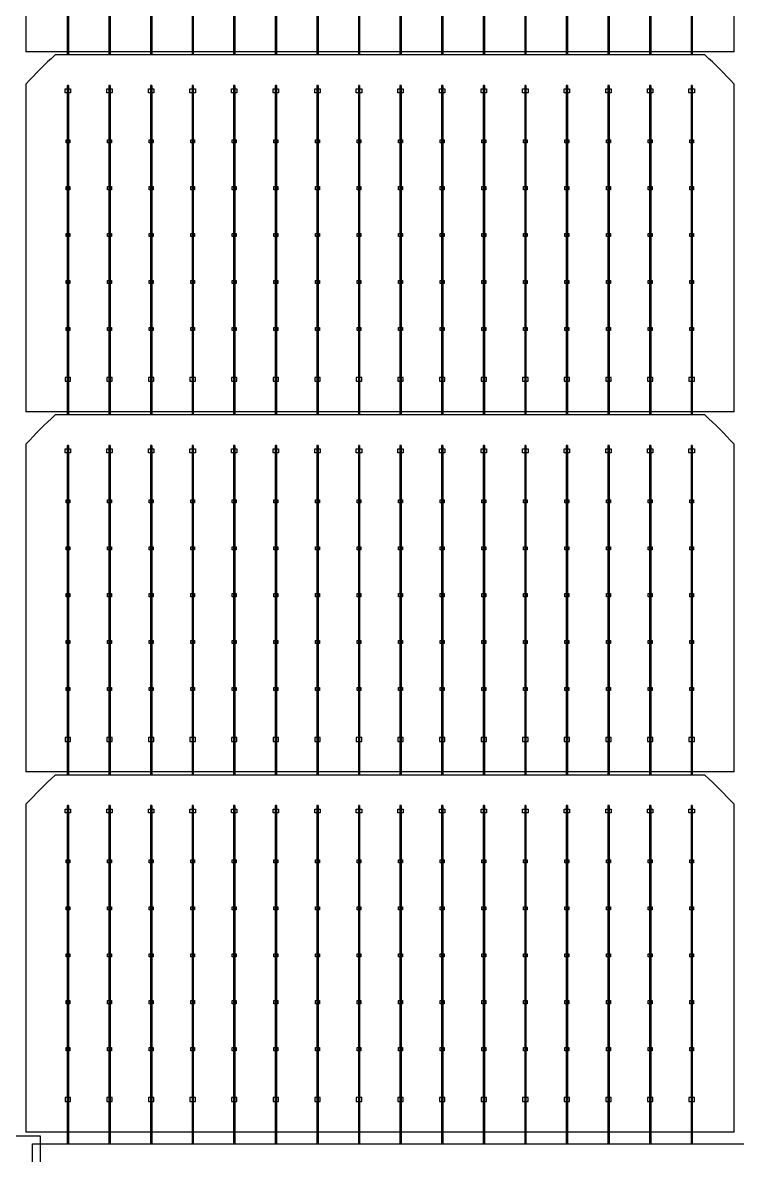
# Model space of a CAD drawing. Header units: millimetres. Extents: x 10297564 to 11610295, y -9287743 to -8409454.
# Drawn here: x 10398164 to 10400729, y -9090420 to -9086354 of the extents above; entities that cross this region are included whole.
import ezdxf

# ---------------------------------------------------------------- set-up
doc = ezdxf.new("R2010")
doc.units = ezdxf.units.MM
doc.header["$LTSCALE"] = 100

msp = doc.modelspace()

# ---------------------------------------------------------------- linework, layer by layer
for p, q in [((10398324.3, -9085286.9), (10398324.3, -9086469.8)), ((10398328.8, -9085286.9), (10398328.8, -9086469.8)), ((10398473.5, -9085286.9), (10398473.5, -9086469.8)), ((10398478, -9085286.9), (10398478, -9086469.8)), ((10398622.8, -9085286.9), (10398622.8, -9086469.8)), ((10398627.3, -9085286.9), (10398627.3, -9086469.8)), ((10398772, -9085286.9), (10398772, -9086469.8)), ((10398776.5, -9085286.9), (10398776.5, -9086469.8)), ((10398921.3, -9085286.9), (10398921.3, -9086469.8)), ((10398925.8, -9085286.9), (10398925.8, -9086469.8)), ((10399070.5, -9085286.9), (10399070.5, -9086469.8)), ((10399075, -9085286.9), (10399075, -9086469.8)), ((10399219.8, -9085286.9), (10399219.8, -9086469.8)), ((10399224.2, -9085286.9), (10399224.2, -9086469.8)), ((10399369, -9085286.9), (10399369, -9086469.8)), ((10399373.5, -9085286.9), (10399373.5, -9086469.8)), ((10399518.3, -9085286.9), (10399518.3, -9086469.8)), ((10399522.7, -9085286.9), (10399522.7, -9086469.8)), ((10399667.5, -9085286.9), (10399667.5, -9086469.8)), ((10399672, -9085286.9), (10399672, -9086469.8)), ((10399816.8, -9085286.9), (10399816.8, -9086469.8)), ((10399821.2, -9085286.9), (10399821.2, -9086469.8)), ((10399966, -9085286.9), (10399966, -9086469.8)), ((10399970.5, -9085286.9), (10399970.5, -9086469.8)), ((10400115.3, -9085286.9), (10400115.3, -9086469.8)), ((10400119.7, -9085286.9), (10400119.7, -9086469.8)), ((10400264.5, -9085286.9), (10400264.5, -9086469.8)), ((10400269, -9085286.9), (10400269, -9086469.8)), ((10400413.8, -9085286.9), (10400413.8, -9086469.8)), ((10400418.2, -9085286.9), (10400418.2, -9086469.8)), ((10400563, -9085286.9), (10400563, -9086469.8)), ((10400567.5, -9085286.9), (10400567.5, -9086469.8)), ((10400717.3, -9086458.6), (10398175.9, -9086458.6)), ((10398324.3, -9086579.6), (10398324.3, -9087762.5)), ((10398328.8, -9086579.6), (10398328.8, -9087762.5)), ((10398473.5, -9086579.6), (10398473.5, -9087762.5)), ((10398478, -9086579.6), (10398478, -9087762.5)), ((10398622.8, -9086579.6), (10398622.8, -9087762.5)), ((10398627.3, -9086579.6), (10398627.3, -9087762.5)), ((10398772, -9086579.6), (10398772, -9087762.5)), ((10398776.5, -9086579.6), (10398776.5, -9087762.5)), ((10398921.3, -9086579.6), (10398921.3, -9087762.5)), ((10398925.8, -9086579.6), (10398925.8, -9087762.5)), ((10399070.5, -9086579.6), (10399070.5, -9087762.5)), ((10399075, -9086579.6), (10399075, -9087762.5)), ((10399219.8, -9086579.6), (10399219.8, -9087762.5)), ((10399224.2, -9086579.6), (10399224.2, -9087762.5)), ((10399369, -9086579.6), (10399369, -9087762.5)), ((10399373.5, -9086579.6), (10399373.5, -9087762.5)), ((10399518.3, -9086579.6), (10399518.3, -9087762.5)), ((10399522.7, -9086579.6), (10399522.7, -9087762.5)), ((10399667.5, -9086579.6), (10399667.5, -9087762.5)), ((10399672, -9086579.6), (10399672, -9087762.5)), ((10399816.8, -9086579.6), (10399816.8, -9087762.5)), ((10399821.2, -9086579.6), (10399821.2, -9087762.5)), ((10399966, -9086579.6), (10399966, -9087762.5)), ((10399970.5, -9086579.6), (10399970.5, -9087762.5)), ((10400115.3, -9086579.6), (10400115.3, -9087762.5)), ((10400119.7, -9086579.6), (10400119.7, -9087762.5)), ((10400264.5, -9086579.6), (10400264.5, -9087762.5)), ((10400269, -9086579.6), (10400269, -9087762.5)), ((10400413.8, -9086579.6), (10400413.8, -9087762.5)), ((10400418.2, -9086579.6), (10400418.2, -9087762.5)), ((10400563, -9086579.6), (10400563, -9087762.5)), ((10400567.5, -9086579.6), (10400567.5, -9087762.5)), ((10400717.3, -9087751.3), (10398175.9, -9087751.3)), ((10398324.3, -9087872.3), (10398324.3, -9089055.1)), ((10398328.8, -9087872.3), (10398328.8, -9089055.1)), ((10398473.5, -9087872.3), (10398473.5, -9089055.1)), ((10398478, -9087872.3), (10398478, -9089055.1)), ((10398622.8, -9087872.3), (10398622.8, -9089055.1)), ((10398627.3, -9087872.3), (10398627.3, -9089055.1)), ((10398772, -9087872.3), (10398772, -9089055.1)), ((10398776.5, -9087872.3), (10398776.5, -9089055.1)), ((10398921.3, -9087872.3), (10398921.3, -9089055.1)), ((10398925.8, -9087872.3), (10398925.8, -9089055.1)), ((10399070.5, -9087872.3), (10399070.5, -9089055.1)), ((10399075, -9087872.3), (10399075, -9089055.1)), ((10399219.8, -9087872.3), (10399219.8, -9089055.1)), ((10399224.2, -9087872.3), (10399224.2, -9089055.1)), ((10399369, -9087872.3), (10399369, -9089055.1)), ((10399373.5, -9087872.3), (10399373.5, -9089055.1)), ((10399518.3, -9087872.3), (10399518.3, -9089055.1)), ((10399522.7, -9087872.3), (10399522.7, -9089055.1)), ((10399667.5, -9087872.3), (10399667.5, -9089055.1)), ((10399672, -9087872.3), (10399672, -9089055.1)), ((10399816.8, -9087872.3), (10399816.8, -9089055.1)), ((10399821.2, -9087872.3), (10399821.2, -9089055.1)), ((10399966, -9087872.3), (10399966, -9089055.1)), ((10399970.5, -9087872.3), (10399970.5, -9089055.1)), ((10400115.3, -9087872.3), (10400115.3, -9089055.1)), ((10400119.7, -9087872.3), (10400119.7, -9089055.1)), ((10400264.5, -9087872.3), (10400264.5, -9089055.1)), ((10400269, -9087872.3), (10400269, -9089055.1)), ((10400413.8, -9087872.3), (10400413.8, -9089055.1)), ((10400418.2, -9087872.3), (10400418.2, -9089055.1)), ((10400563, -9087872.3), (10400563, -9089055.1)), ((10400567.5, -9087872.3), (10400567.5, -9089055.1)), ((10400717.3, -9089043.9), (10398175.9, -9089043.9)), ((10398324.3, -9089164.9), (10398324.3, -9090378.4)), ((10398328.8, -9089164.9), (10398328.8, -9090378.4)), ((10398473.5, -9089164.9), (10398473.5, -9090378.4)), ((10398478, -9089164.9), (10398478, -9090378.4)), ((10398622.8, -9089164.9), (10398622.8, -9090378.4)), ((10398627.3, -9089164.9), (10398627.3, -9090378.4)), ((10398772, -9089164.9), (10398772, -9090378.4)), ((10398776.5, -9089164.9), (10398776.5, -9090378.4)), ((10398921.3, -9089164.9), (10398921.3, -9090378.4)), ((10398925.8, -9089164.9), (10398925.8, -9090378.4)), ((10399070.5, -9089164.9), (10399070.5, -9090378.4)), ((10399075, -9089164.9), (10399075, -9090378.4)), ((10399219.8, -9089164.9), (10399219.8, -9090378.4)), ((10399224.2, -9089164.9), (10399224.2, -9090378.4)), ((10399369, -9089164.9), (10399369, -9090378.4)), ((10399373.5, -9089164.9), (10399373.5, -9090378.4)), ((10399518.3, -9089164.9), (10399518.3, -9090378.4)), ((10399522.7, -9089164.9), (10399522.7, -9090378.4)), ((10399667.5, -9089164.9), (10399667.5, -9090378.4)), ((10399672, -9089164.9), (10399672, -9090378.4)), ((10399816.8, -9089164.9), (10399816.8, -9090378.4)), ((10399821.2, -9089164.9), (10399821.2, -9090378.4)), ((10399966, -9089164.9), (10399966, -9090378.4)), ((10399970.5, -9089164.9), (10399970.5, -9090378.4)), ((10400115.3, -9089164.9), (10400115.3, -9090378.4)), ((10400119.7, -9089164.9), (10400119.7, -9090378.4)), ((10400264.5, -9089164.9), (10400264.5, -9090378.4)), ((10400269, -9089164.9), (10400269, -9090378.4)), ((10400413.8, -9089164.9), (10400413.8, -9090378.4)), ((10400418.2, -9089164.9), (10400418.2, -9090378.4)), ((10400563, -9089164.9), (10400563, -9090378.4)), ((10400567.5, -9089164.9), (10400567.5, -9090378.4)), ((10400717.3, -9090336.6), (10398175.9, -9090336.6)), ((10398328.8, -9090378.4), (10398324.3, -9090378.4)), ((10398478, -9090378.4), (10398473.5, -9090378.4)), ((10398627.3, -9090378.4), (10398622.8, -9090378.4)), ((10398776.5, -9090378.4), (10398772, -9090378.4)), ((10398925.8, -9090378.4), (10398921.3, -9090378.4)), ((10399075, -9090378.4), (10399070.5, -9090378.4)), ((10399224.2, -9090378.4), (10399219.8, -9090378.4)), ((10399373.5, -9090378.4), (10399369, -9090378.4)), ((10399522.7, -9090378.4), (10399518.3, -9090378.4)), ((10399672, -9090378.4), (10399667.5, -9090378.4)), ((10399821.2, -9090378.4), (10399816.8, -9090378.4)), ((10399970.5, -9090378.4), (10399966, -9090378.4)), ((10400119.7, -9090378.4), (10400115.3, -9090378.4)), ((10400269, -9090378.4), (10400264.5, -9090378.4)), ((10400418.2, -9090378.4), (10400413.8, -9090378.4)), ((10400567.5, -9090378.4), (10400563, -9090378.4))]:
    msp.add_line(p, q)
for points in [[(10398175.9, -9085281.8), (10398175.9, -9086458.6)], [(10400717.3, -9086458.6), (10400717.3, -9085281.8)], [(10400612.6, -9086469.8), (10398280.6, -9086469.8)], [(10398175.9, -9086574.4), (10398175.9, -9087751.3)], [(10398328.8, -9086579.6), (10398324.3, -9086579.6)], [(10398478, -9086579.6), (10398473.5, -9086579.6)], [(10398627.3, -9086579.6), (10398622.8, -9086579.6)], [(10398776.5, -9086579.6), (10398772, -9086579.6)], [(10398925.8, -9086579.6), (10398921.3, -9086579.6)], [(10399075, -9086579.6), (10399070.5, -9086579.6)], [(10399224.2, -9086579.6), (10399219.8, -9086579.6)], [(10399373.5, -9086579.6), (10399369, -9086579.6)], [(10399522.7, -9086579.6), (10399518.3, -9086579.6)], [(10399672, -9086579.6), (10399667.5, -9086579.6)], [(10399821.2, -9086579.6), (10399816.8, -9086579.6)], [(10399970.5, -9086579.6), (10399966, -9086579.6)], [(10400119.7, -9086579.6), (10400115.3, -9086579.6)], [(10400269, -9086579.6), (10400264.5, -9086579.6)], [(10400418.2, -9086579.6), (10400413.8, -9086579.6)], [(10400567.5, -9086579.6), (10400563, -9086579.6)], [(10400717.3, -9087751.3), (10400717.3, -9086574.4)], [(10400612.6, -9087762.4), (10398280.6, -9087762.4)], [(10398175.9, -9087867.1), (10398175.9, -9089043.9)], [(10400717.3, -9089043.9), (10400717.3, -9087867.1)], [(10398328.8, -9087872.3), (10398324.3, -9087872.3)], [(10398478, -9087872.3), (10398473.5, -9087872.3)], [(10398627.3, -9087872.3), (10398622.8, -9087872.3)], [(10398776.5, -9087872.3), (10398772, -9087872.3)], [(10398925.8, -9087872.3), (10398921.3, -9087872.3)], [(10399075, -9087872.3), (10399070.5, -9087872.3)], [(10399224.2, -9087872.3), (10399219.8, -9087872.3)], [(10399373.5, -9087872.3), (10399369, -9087872.3)], [(10399522.7, -9087872.3), (10399518.3, -9087872.3)], [(10399672, -9087872.3), (10399667.5, -9087872.3)], [(10399821.2, -9087872.3), (10399816.8, -9087872.3)], [(10399970.5, -9087872.3), (10399966, -9087872.3)], [(10400119.7, -9087872.3), (10400115.3, -9087872.3)], [(10400269, -9087872.3), (10400264.5, -9087872.3)], [(10400418.2, -9087872.3), (10400413.8, -9087872.3)], [(10400567.5, -9087872.3), (10400563, -9087872.3)], [(10400612.6, -9089055.1), (10398280.6, -9089055.1)], [(10398175.9, -9089159.8), (10398175.9, -9090336.6)], [(10398328.8, -9089164.9), (10398324.3, -9089164.9)], [(10398478, -9089164.9), (10398473.5, -9089164.9)], [(10398627.3, -9089164.9), (10398622.8, -9089164.9)], [(10398776.5, -9089164.9), (10398772, -9089164.9)], [(10398925.8, -9089164.9), (10398921.3, -9089164.9)], [(10399075, -9089164.9), (10399070.5, -9089164.9)], [(10399224.2, -9089164.9), (10399219.8, -9089164.9)], [(10399373.5, -9089164.9), (10399369, -9089164.9)], [(10399522.7, -9089164.9), (10399518.3, -9089164.9)], [(10399672, -9089164.9), (10399667.5, -9089164.9)], [(10399821.2, -9089164.9), (10399816.8, -9089164.9)], [(10399970.5, -9089164.9), (10399966, -9089164.9)], [(10400119.7, -9089164.9), (10400115.3, -9089164.9)], [(10400269, -9089164.9), (10400264.5, -9089164.9)], [(10400418.2, -9089164.9), (10400413.8, -9089164.9)], [(10400567.5, -9089164.9), (10400563, -9089164.9)], [(10400717.3, -9090336.6), (10400717.3, -9089159.8)]]:
    msp.add_lwpolyline(points)
for points in [[(10398316.8, -9086605.7), (10398316.8, -9086591.7), (10398336.3, -9086591.7), (10398336.3, -9086605.7)], [(10398466, -9086605.7), (10398466, -9086591.7), (10398485.5, -9086591.7), (10398485.5, -9086605.7)], [(10398615.3, -9086605.7), (10398615.3, -9086591.7), (10398634.8, -9086591.7), (10398634.8, -9086605.7)], [(10398764.5, -9086605.7), (10398764.5, -9086591.7), (10398784, -9086591.7), (10398784, -9086605.7)], [(10398913.8, -9086605.7), (10398913.8, -9086591.7), (10398933.3, -9086591.7), (10398933.3, -9086605.7)], [(10399063, -9086605.7), (10399063, -9086591.7), (10399082.5, -9086591.7), (10399082.5, -9086605.7)], [(10399212.3, -9086605.7), (10399212.3, -9086591.7), (10399231.8, -9086591.7), (10399231.8, -9086605.7)], [(10399361.5, -9086605.7), (10399361.5, -9086591.7), (10399381, -9086591.7), (10399381, -9086605.7)], [(10399510.7, -9086605.7), (10399510.7, -9086591.7), (10399530.3, -9086591.7), (10399530.3, -9086605.7)], [(10399660, -9086605.7), (10399660, -9086591.7), (10399679.5, -9086591.7), (10399679.5, -9086605.7)], [(10399809.2, -9086605.7), (10399809.2, -9086591.7), (10399828.8, -9086591.7), (10399828.8, -9086605.7)], [(10399958.5, -9086605.7), (10399958.5, -9086591.7), (10399978, -9086591.7), (10399978, -9086605.7)], [(10400107.7, -9086605.7), (10400107.7, -9086591.7), (10400127.3, -9086591.7), (10400127.3, -9086605.7)], [(10400257, -9086605.7), (10400257, -9086591.7), (10400276.5, -9086591.7), (10400276.5, -9086605.7)], [(10400406.2, -9086605.7), (10400406.2, -9086591.7), (10400425.8, -9086591.7), (10400425.8, -9086605.7)], [(10400555.5, -9086605.7), (10400555.5, -9086591.7), (10400575, -9086591.7), (10400575, -9086605.7)], [(10398333.5, -9086785.2), (10398319.6, -9086785.2), (10398319.6, -9086774), (10398333.5, -9086774)], [(10398482.8, -9086785.2), (10398468.8, -9086785.2), (10398468.8, -9086774), (10398482.8, -9086774)], [(10398632, -9086785.2), (10398618.1, -9086785.2), (10398618.1, -9086774), (10398632, -9086774)], [(10398781.2, -9086785.2), (10398767.3, -9086785.2), (10398767.3, -9086774), (10398781.2, -9086774)], [(10398930.5, -9086785.2), (10398916.5, -9086785.2), (10398916.5, -9086774), (10398930.5, -9086774)], [(10399079.7, -9086785.2), (10399065.8, -9086785.2), (10399065.8, -9086774), (10399079.7, -9086774)], [(10399229, -9086785.2), (10399215, -9086785.2), (10399215, -9086774), (10399229, -9086774)], [(10399378.2, -9086785.2), (10399364.3, -9086785.2), (10399364.3, -9086774), (10399378.2, -9086774)], [(10399527.5, -9086785.2), (10399513.5, -9086785.2), (10399513.5, -9086774), (10399527.5, -9086774)], [(10399676.7, -9086785.2), (10399662.8, -9086785.2), (10399662.8, -9086774), (10399676.7, -9086774)], [(10399826, -9086785.2), (10399812, -9086785.2), (10399812, -9086774), (10399826, -9086774)], [(10399975.2, -9086785.2), (10399961.3, -9086785.2), (10399961.3, -9086774), (10399975.2, -9086774)], [(10400124.5, -9086785.2), (10400110.5, -9086785.2), (10400110.5, -9086774), (10400124.5, -9086774)], [(10400273.7, -9086785.2), (10400259.8, -9086785.2), (10400259.8, -9086774), (10400273.7, -9086774)], [(10400423, -9086785.2), (10400409, -9086785.2), (10400409, -9086774), (10400423, -9086774)], [(10400572.2, -9086785.2), (10400558.3, -9086785.2), (10400558.3, -9086774), (10400572.2, -9086774)], [(10398333.5, -9086953.7), (10398319.6, -9086953.7), (10398319.6, -9086942.5), (10398333.5, -9086942.5)], [(10398482.8, -9086953.7), (10398468.8, -9086953.7), (10398468.8, -9086942.5), (10398482.8, -9086942.5)], [(10398632, -9086953.7), (10398618.1, -9086953.7), (10398618.1, -9086942.5), (10398632, -9086942.5)], [(10398781.2, -9086953.7), (10398767.3, -9086953.7), (10398767.3, -9086942.5), (10398781.2, -9086942.5)], [(10398930.5, -9086953.7), (10398916.5, -9086953.7), (10398916.5, -9086942.5), (10398930.5, -9086942.5)], [(10399079.7, -9086953.7), (10399065.8, -9086953.7), (10399065.8, -9086942.5), (10399079.7, -9086942.5)], [(10399229, -9086953.7), (10399215, -9086953.7), (10399215, -9086942.5), (10399229, -9086942.5)], [(10399378.2, -9086953.7), (10399364.3, -9086953.7), (10399364.3, -9086942.5), (10399378.2, -9086942.5)], [(10399527.5, -9086953.7), (10399513.5, -9086953.7), (10399513.5, -9086942.5), (10399527.5, -9086942.5)], [(10399676.7, -9086953.7), (10399662.8, -9086953.7), (10399662.8, -9086942.5), (10399676.7, -9086942.5)], [(10399826, -9086953.7), (10399812, -9086953.7), (10399812, -9086942.5), (10399826, -9086942.5)], [(10399975.2, -9086953.7), (10399961.3, -9086953.7), (10399961.3, -9086942.5), (10399975.2, -9086942.5)], [(10400124.5, -9086953.7), (10400110.5, -9086953.7), (10400110.5, -9086942.5), (10400124.5, -9086942.5)], [(10400273.7, -9086953.7), (10400259.8, -9086953.7), (10400259.8, -9086942.5), (10400273.7, -9086942.5)], [(10400423, -9086953.7), (10400409, -9086953.7), (10400409, -9086942.5), (10400423, -9086942.5)], [(10400572.2, -9086953.7), (10400558.3, -9086953.7), (10400558.3, -9086942.5), (10400572.2, -9086942.5)], [(10398333.5, -9087122.2), (10398319.6, -9087122.2), (10398319.6, -9087111), (10398333.5, -9087111)], [(10398482.8, -9087122.2), (10398468.8, -9087122.2), (10398468.8, -9087111), (10398482.8, -9087111)], [(10398632, -9087122.2), (10398618.1, -9087122.2), (10398618.1, -9087111), (10398632, -9087111)], [(10398781.2, -9087122.2), (10398767.3, -9087122.2), (10398767.3, -9087111), (10398781.2, -9087111)], [(10398930.5, -9087122.2), (10398916.5, -9087122.2), (10398916.5, -9087111), (10398930.5, -9087111)], [(10399079.7, -9087122.2), (10399065.8, -9087122.2), (10399065.8, -9087111), (10399079.7, -9087111)], [(10399229, -9087122.2), (10399215, -9087122.2), (10399215, -9087111), (10399229, -9087111)], [(10399378.2, -9087122.2), (10399364.3, -9087122.2), (10399364.3, -9087111), (10399378.2, -9087111)], [(10399527.5, -9087122.2), (10399513.5, -9087122.2), (10399513.5, -9087111), (10399527.5, -9087111)], [(10399676.7, -9087122.2), (10399662.8, -9087122.2), (10399662.8, -9087111), (10399676.7, -9087111)], [(10399826, -9087122.2), (10399812, -9087122.2), (10399812, -9087111), (10399826, -9087111)], [(10399975.2, -9087122.2), (10399961.3, -9087122.2), (10399961.3, -9087111), (10399975.2, -9087111)], [(10400124.5, -9087122.2), (10400110.5, -9087122.2), (10400110.5, -9087111), (10400124.5, -9087111)], [(10400273.7, -9087122.2), (10400259.8, -9087122.2), (10400259.8, -9087111), (10400273.7, -9087111)], [(10400423, -9087122.2), (10400409, -9087122.2), (10400409, -9087111), (10400423, -9087111)], [(10400572.2, -9087122.2), (10400558.3, -9087122.2), (10400558.3, -9087111), (10400572.2, -9087111)], [(10398333.5, -9087290.7), (10398319.6, -9087290.7), (10398319.6, -9087279.5), (10398333.5, -9087279.5)], [(10398482.8, -9087290.7), (10398468.8, -9087290.7), (10398468.8, -9087279.5), (10398482.8, -9087279.5)], [(10398632, -9087290.7), (10398618.1, -9087290.7), (10398618.1, -9087279.5), (10398632, -9087279.5)], [(10398781.2, -9087290.7), (10398767.3, -9087290.7), (10398767.3, -9087279.5), (10398781.2, -9087279.5)], [(10398930.5, -9087290.7), (10398916.5, -9087290.7), (10398916.5, -9087279.5), (10398930.5, -9087279.5)], [(10399079.7, -9087290.7), (10399065.8, -9087290.7), (10399065.8, -9087279.5), (10399079.7, -9087279.5)], [(10399229, -9087290.7), (10399215, -9087290.7), (10399215, -9087279.5), (10399229, -9087279.5)], [(10399378.2, -9087290.7), (10399364.3, -9087290.7), (10399364.3, -9087279.5), (10399378.2, -9087279.5)], [(10399527.5, -9087290.7), (10399513.5, -9087290.7), (10399513.5, -9087279.5), (10399527.5, -9087279.5)], [(10399676.7, -9087290.7), (10399662.8, -9087290.7), (10399662.8, -9087279.5), (10399676.7, -9087279.5)], [(10399826, -9087290.7), (10399812, -9087290.7), (10399812, -9087279.5), (10399826, -9087279.5)], [(10399975.2, -9087290.7), (10399961.3, -9087290.7), (10399961.3, -9087279.5), (10399975.2, -9087279.5)], [(10400124.5, -9087290.7), (10400110.5, -9087290.7), (10400110.5, -9087279.5), (10400124.5, -9087279.5)], [(10400273.7, -9087290.7), (10400259.8, -9087290.7), (10400259.8, -9087279.5), (10400273.7, -9087279.5)], [(10400423, -9087290.7), (10400409, -9087290.7), (10400409, -9087279.5), (10400423, -9087279.5)], [(10400572.2, -9087290.7), (10400558.3, -9087290.7), (10400558.3, -9087279.5), (10400572.2, -9087279.5)], [(10398333.5, -9087459.2), (10398319.6, -9087459.2), (10398319.6, -9087448), (10398333.5, -9087448)], [(10398482.8, -9087459.2), (10398468.8, -9087459.2), (10398468.8, -9087448), (10398482.8, -9087448)], [(10398632, -9087459.2), (10398618.1, -9087459.2), (10398618.1, -9087448), (10398632, -9087448)], [(10398781.2, -9087459.2), (10398767.3, -9087459.2), (10398767.3, -9087448), (10398781.2, -9087448)], [(10398930.5, -9087459.2), (10398916.5, -9087459.2), (10398916.5, -9087448), (10398930.5, -9087448)], [(10399079.7, -9087459.2), (10399065.8, -9087459.2), (10399065.8, -9087448), (10399079.7, -9087448)], [(10399229, -9087459.2), (10399215, -9087459.2), (10399215, -9087448), (10399229, -9087448)], [(10399378.2, -9087459.2), (10399364.3, -9087459.2), (10399364.3, -9087448), (10399378.2, -9087448)], [(10399527.5, -9087459.2), (10399513.5, -9087459.2), (10399513.5, -9087448), (10399527.5, -9087448)], [(10399676.7, -9087459.2), (10399662.8, -9087459.2), (10399662.8, -9087448), (10399676.7, -9087448)], [(10399826, -9087459.2), (10399812, -9087459.2), (10399812, -9087448), (10399826, -9087448)], [(10399975.2, -9087459.2), (10399961.3, -9087459.2), (10399961.3, -9087448), (10399975.2, -9087448)], [(10400124.5, -9087459.2), (10400110.5, -9087459.2), (10400110.5, -9087448), (10400124.5, -9087448)], [(10400273.7, -9087459.2), (10400259.8, -9087459.2), (10400259.8, -9087448), (10400273.7, -9087448)], [(10400423, -9087459.2), (10400409, -9087459.2), (10400409, -9087448), (10400423, -9087448)], [(10400572.2, -9087459.2), (10400558.3, -9087459.2), (10400558.3, -9087448), (10400572.2, -9087448)], [(10398316.8, -9087627.5), (10398316.8, -9087641.5), (10398336.3, -9087641.5), (10398336.3, -9087627.5)], [(10398466, -9087627.5), (10398466, -9087641.5), (10398485.5, -9087641.5), (10398485.5, -9087627.5)], [(10398615.3, -9087627.5), (10398615.3, -9087641.5), (10398634.8, -9087641.5), (10398634.8, -9087627.5)], [(10398764.5, -9087627.5), (10398764.5, -9087641.5), (10398784, -9087641.5), (10398784, -9087627.5)], [(10398913.8, -9087627.5), (10398913.8, -9087641.5), (10398933.3, -9087641.5), (10398933.3, -9087627.5)], [(10399063, -9087627.5), (10399063, -9087641.5), (10399082.5, -9087641.5), (10399082.5, -9087627.5)], [(10399212.3, -9087627.5), (10399212.3, -9087641.5), (10399231.8, -9087641.5), (10399231.8, -9087627.5)], [(10399361.5, -9087627.5), (10399361.5, -9087641.5), (10399381, -9087641.5), (10399381, -9087627.5)], [(10399510.7, -9087627.5), (10399510.7, -9087641.5), (10399530.3, -9087641.5), (10399530.3, -9087627.5)], [(10399660, -9087627.5), (10399660, -9087641.5), (10399679.5, -9087641.5), (10399679.5, -9087627.5)], [(10399809.2, -9087627.5), (10399809.2, -9087641.5), (10399828.8, -9087641.5), (10399828.8, -9087627.5)], [(10399958.5, -9087627.5), (10399958.5, -9087641.5), (10399978, -9087641.5), (10399978, -9087627.5)], [(10400107.7, -9087627.5), (10400107.7, -9087641.5), (10400127.3, -9087641.5), (10400127.3, -9087627.5)], [(10400257, -9087627.5), (10400257, -9087641.5), (10400276.5, -9087641.5), (10400276.5, -9087627.5)], [(10400406.2, -9087627.5), (10400406.2, -9087641.5), (10400425.8, -9087641.5), (10400425.8, -9087627.5)], [(10400555.5, -9087627.5), (10400555.5, -9087641.5), (10400575, -9087641.5), (10400575, -9087627.5)], [(10398316.8, -9087898.3), (10398316.8, -9087884.4), (10398336.3, -9087884.4), (10398336.3, -9087898.3)], [(10398466, -9087898.3), (10398466, -9087884.4), (10398485.5, -9087884.4), (10398485.5, -9087898.3)], [(10398615.3, -9087898.3), (10398615.3, -9087884.4), (10398634.8, -9087884.4), (10398634.8, -9087898.3)], [(10398764.5, -9087898.3), (10398764.5, -9087884.4), (10398784, -9087884.4), (10398784, -9087898.3)], [(10398913.8, -9087898.3), (10398913.8, -9087884.4), (10398933.3, -9087884.4), (10398933.3, -9087898.3)], [(10399063, -9087898.3), (10399063, -9087884.4), (10399082.5, -9087884.4), (10399082.5, -9087898.3)], [(10399212.3, -9087898.3), (10399212.3, -9087884.4), (10399231.8, -9087884.4), (10399231.8, -9087898.3)], [(10399361.5, -9087898.3), (10399361.5, -9087884.4), (10399381, -9087884.4), (10399381, -9087898.3)], [(10399510.7, -9087898.3), (10399510.7, -9087884.4), (10399530.3, -9087884.4), (10399530.3, -9087898.3)], [(10399660, -9087898.3), (10399660, -9087884.4), (10399679.5, -9087884.4), (10399679.5, -9087898.3)], [(10399809.2, -9087898.3), (10399809.2, -9087884.4), (10399828.8, -9087884.4), (10399828.8, -9087898.3)], [(10399958.5, -9087898.3), (10399958.5, -9087884.4), (10399978, -9087884.4), (10399978, -9087898.3)], [(10400107.7, -9087898.3), (10400107.7, -9087884.4), (10400127.3, -9087884.4), (10400127.3, -9087898.3)], [(10400257, -9087898.3), (10400257, -9087884.4), (10400276.5, -9087884.4), (10400276.5, -9087898.3)], [(10400406.2, -9087898.3), (10400406.2, -9087884.4), (10400425.8, -9087884.4), (10400425.8, -9087898.3)], [(10400555.5, -9087898.3), (10400555.5, -9087884.4), (10400575, -9087884.4), (10400575, -9087898.3)], [(10398333.5, -9088077.9), (10398319.6, -9088077.9), (10398319.6, -9088066.7), (10398333.5, -9088066.7)], [(10398482.8, -9088077.9), (10398468.8, -9088077.9), (10398468.8, -9088066.7), (10398482.8, -9088066.7)], [(10398632, -9088077.9), (10398618.1, -9088077.9), (10398618.1, -9088066.7), (10398632, -9088066.7)], [(10398781.2, -9088077.9), (10398767.3, -9088077.9), (10398767.3, -9088066.7), (10398781.2, -9088066.7)], [(10398930.5, -9088077.9), (10398916.5, -9088077.9), (10398916.5, -9088066.7), (10398930.5, -9088066.7)], [(10399079.7, -9088077.9), (10399065.8, -9088077.9), (10399065.8, -9088066.7), (10399079.7, -9088066.7)], [(10399229, -9088077.9), (10399215, -9088077.9), (10399215, -9088066.7), (10399229, -9088066.7)], [(10399378.2, -9088077.9), (10399364.3, -9088077.9), (10399364.3, -9088066.7), (10399378.2, -9088066.7)], [(10399527.5, -9088077.9), (10399513.5, -9088077.9), (10399513.5, -9088066.7), (10399527.5, -9088066.7)], [(10399676.7, -9088077.9), (10399662.8, -9088077.9), (10399662.8, -9088066.7), (10399676.7, -9088066.7)], [(10399826, -9088077.9), (10399812, -9088077.9), (10399812, -9088066.7), (10399826, -9088066.7)], [(10399975.2, -9088077.9), (10399961.3, -9088077.9), (10399961.3, -9088066.7), (10399975.2, -9088066.7)], [(10400124.5, -9088077.9), (10400110.5, -9088077.9), (10400110.5, -9088066.7), (10400124.5, -9088066.7)], [(10400273.7, -9088077.9), (10400259.8, -9088077.9), (10400259.8, -9088066.7), (10400273.7, -9088066.7)], [(10400423, -9088077.9), (10400409, -9088077.9), (10400409, -9088066.7), (10400423, -9088066.7)], [(10400572.2, -9088077.9), (10400558.3, -9088077.9), (10400558.3, -9088066.7), (10400572.2, -9088066.7)], [(10398333.5, -9088246.4), (10398319.6, -9088246.4), (10398319.6, -9088235.2), (10398333.5, -9088235.2)], [(10398482.8, -9088246.4), (10398468.8, -9088246.4), (10398468.8, -9088235.2), (10398482.8, -9088235.2)], [(10398632, -9088246.4), (10398618.1, -9088246.4), (10398618.1, -9088235.2), (10398632, -9088235.2)], [(10398781.2, -9088246.4), (10398767.3, -9088246.4), (10398767.3, -9088235.2), (10398781.2, -9088235.2)], [(10398930.5, -9088246.4), (10398916.5, -9088246.4), (10398916.5, -9088235.2), (10398930.5, -9088235.2)], [(10399079.7, -9088246.4), (10399065.8, -9088246.4), (10399065.8, -9088235.2), (10399079.7, -9088235.2)], [(10399229, -9088246.4), (10399215, -9088246.4), (10399215, -9088235.2), (10399229, -9088235.2)], [(10399378.2, -9088246.4), (10399364.3, -9088246.4), (10399364.3, -9088235.2), (10399378.2, -9088235.2)], [(10399527.5, -9088246.4), (10399513.5, -9088246.4), (10399513.5, -9088235.2), (10399527.5, -9088235.2)], [(10399676.7, -9088246.4), (10399662.8, -9088246.4), (10399662.8, -9088235.2), (10399676.7, -9088235.2)], [(10399826, -9088246.4), (10399812, -9088246.4), (10399812, -9088235.2), (10399826, -9088235.2)], [(10399975.2, -9088246.4), (10399961.3, -9088246.4), (10399961.3, -9088235.2), (10399975.2, -9088235.2)], [(10400124.5, -9088246.4), (10400110.5, -9088246.4), (10400110.5, -9088235.2), (10400124.5, -9088235.2)], [(10400273.7, -9088246.4), (10400259.8, -9088246.4), (10400259.8, -9088235.2), (10400273.7, -9088235.2)], [(10400423, -9088246.4), (10400409, -9088246.4), (10400409, -9088235.2), (10400423, -9088235.2)], [(10400572.2, -9088246.4), (10400558.3, -9088246.4), (10400558.3, -9088235.2), (10400572.2, -9088235.2)], [(10398333.5, -9088414.8), (10398319.6, -9088414.8), (10398319.6, -9088403.7), (10398333.5, -9088403.7)], [(10398482.8, -9088414.8), (10398468.8, -9088414.8), (10398468.8, -9088403.7), (10398482.8, -9088403.7)], [(10398632, -9088414.8), (10398618.1, -9088414.8), (10398618.1, -9088403.7), (10398632, -9088403.7)], [(10398781.2, -9088414.8), (10398767.3, -9088414.8), (10398767.3, -9088403.7), (10398781.2, -9088403.7)], [(10398930.5, -9088414.8), (10398916.5, -9088414.8), (10398916.5, -9088403.7), (10398930.5, -9088403.7)], [(10399079.7, -9088414.8), (10399065.8, -9088414.8), (10399065.8, -9088403.7), (10399079.7, -9088403.7)], [(10399229, -9088414.8), (10399215, -9088414.8), (10399215, -9088403.7), (10399229, -9088403.7)], [(10399378.2, -9088414.8), (10399364.3, -9088414.8), (10399364.3, -9088403.7), (10399378.2, -9088403.7)], [(10399527.5, -9088414.8), (10399513.5, -9088414.8), (10399513.5, -9088403.7), (10399527.5, -9088403.7)], [(10399676.7, -9088414.8), (10399662.8, -9088414.8), (10399662.8, -9088403.7), (10399676.7, -9088403.7)], [(10399826, -9088414.8), (10399812, -9088414.8), (10399812, -9088403.7), (10399826, -9088403.7)], [(10399975.2, -9088414.8), (10399961.3, -9088414.8), (10399961.3, -9088403.7), (10399975.2, -9088403.7)], [(10400124.5, -9088414.8), (10400110.5, -9088414.8), (10400110.5, -9088403.7), (10400124.5, -9088403.7)], [(10400273.7, -9088414.8), (10400259.8, -9088414.8), (10400259.8, -9088403.7), (10400273.7, -9088403.7)], [(10400423, -9088414.8), (10400409, -9088414.8), (10400409, -9088403.7), (10400423, -9088403.7)], [(10400572.2, -9088414.8), (10400558.3, -9088414.8), (10400558.3, -9088403.7), (10400572.2, -9088403.7)], [(10398333.5, -9088583.3), (10398319.6, -9088583.3), (10398319.6, -9088572.2), (10398333.5, -9088572.2)], [(10398482.8, -9088583.3), (10398468.8, -9088583.3), (10398468.8, -9088572.2), (10398482.8, -9088572.2)], [(10398632, -9088583.3), (10398618.1, -9088583.3), (10398618.1, -9088572.2), (10398632, -9088572.2)], [(10398781.2, -9088583.3), (10398767.3, -9088583.3), (10398767.3, -9088572.2), (10398781.2, -9088572.2)], [(10398930.5, -9088583.3), (10398916.5, -9088583.3), (10398916.5, -9088572.2), (10398930.5, -9088572.2)], [(10399079.7, -9088583.3), (10399065.8, -9088583.3), (10399065.8, -9088572.2), (10399079.7, -9088572.2)], [(10399229, -9088583.3), (10399215, -9088583.3), (10399215, -9088572.2), (10399229, -9088572.2)], [(10399378.2, -9088583.3), (10399364.3, -9088583.3), (10399364.3, -9088572.2), (10399378.2, -9088572.2)], [(10399527.5, -9088583.3), (10399513.5, -9088583.3), (10399513.5, -9088572.2), (10399527.5, -9088572.2)], [(10399676.7, -9088583.3), (10399662.8, -9088583.3), (10399662.8, -9088572.2), (10399676.7, -9088572.2)], [(10399826, -9088583.3), (10399812, -9088583.3), (10399812, -9088572.2), (10399826, -9088572.2)], [(10399975.2, -9088583.3), (10399961.3, -9088583.3), (10399961.3, -9088572.2), (10399975.2, -9088572.2)], [(10400124.5, -9088583.3), (10400110.5, -9088583.3), (10400110.5, -9088572.2), (10400124.5, -9088572.2)], [(10400273.7, -9088583.3), (10400259.8, -9088583.3), (10400259.8, -9088572.2), (10400273.7, -9088572.2)], [(10400423, -9088583.3), (10400409, -9088583.3), (10400409, -9088572.2), (10400423, -9088572.2)], [(10400572.2, -9088583.3), (10400558.3, -9088583.3), (10400558.3, -9088572.2), (10400572.2, -9088572.2)], [(10398333.5, -9088751.8), (10398319.6, -9088751.8), (10398319.6, -9088740.7), (10398333.5, -9088740.7)], [(10398482.8, -9088751.8), (10398468.8, -9088751.8), (10398468.8, -9088740.7), (10398482.8, -9088740.7)], [(10398632, -9088751.8), (10398618.1, -9088751.8), (10398618.1, -9088740.7), (10398632, -9088740.7)], [(10398781.2, -9088751.8), (10398767.3, -9088751.8), (10398767.3, -9088740.7), (10398781.2, -9088740.7)], [(10398930.5, -9088751.8), (10398916.5, -9088751.8), (10398916.5, -9088740.7), (10398930.5, -9088740.7)], [(10399079.7, -9088751.8), (10399065.8, -9088751.8), (10399065.8, -9088740.7), (10399079.7, -9088740.7)], [(10399229, -9088751.8), (10399215, -9088751.8), (10399215, -9088740.7), (10399229, -9088740.7)], [(10399378.2, -9088751.8), (10399364.3, -9088751.8), (10399364.3, -9088740.7), (10399378.2, -9088740.7)], [(10399527.5, -9088751.8), (10399513.5, -9088751.8), (10399513.5, -9088740.7), (10399527.5, -9088740.7)], [(10399676.7, -9088751.8), (10399662.8, -9088751.8), (10399662.8, -9088740.7), (10399676.7, -9088740.7)], [(10399826, -9088751.8), (10399812, -9088751.8), (10399812, -9088740.7), (10399826, -9088740.7)], [(10399975.2, -9088751.8), (10399961.3, -9088751.8), (10399961.3, -9088740.7), (10399975.2, -9088740.7)], [(10400124.5, -9088751.8), (10400110.5, -9088751.8), (10400110.5, -9088740.7), (10400124.5, -9088740.7)], [(10400273.7, -9088751.8), (10400259.8, -9088751.8), (10400259.8, -9088740.7), (10400273.7, -9088740.7)], [(10400423, -9088751.8), (10400409, -9088751.8), (10400409, -9088740.7), (10400423, -9088740.7)], [(10400572.2, -9088751.8), (10400558.3, -9088751.8), (10400558.3, -9088740.7), (10400572.2, -9088740.7)], [(10398316.8, -9088920.2), (10398316.8, -9088934.1), (10398336.3, -9088934.1), (10398336.3, -9088920.2)], [(10398466, -9088920.2), (10398466, -9088934.1), (10398485.5, -9088934.1), (10398485.5, -9088920.2)], [(10398615.3, -9088920.2), (10398615.3, -9088934.1), (10398634.8, -9088934.1), (10398634.8, -9088920.2)], [(10398764.5, -9088920.2), (10398764.5, -9088934.1), (10398784, -9088934.1), (10398784, -9088920.2)], [(10398913.8, -9088920.2), (10398913.8, -9088934.1), (10398933.3, -9088934.1), (10398933.3, -9088920.2)], [(10399063, -9088920.2), (10399063, -9088934.1), (10399082.5, -9088934.1), (10399082.5, -9088920.2)], [(10399212.3, -9088920.2), (10399212.3, -9088934.1), (10399231.8, -9088934.1), (10399231.8, -9088920.2)], [(10399361.5, -9088920.2), (10399361.5, -9088934.1), (10399381, -9088934.1), (10399381, -9088920.2)], [(10399510.7, -9088920.2), (10399510.7, -9088934.1), (10399530.3, -9088934.1), (10399530.3, -9088920.2)], [(10399660, -9088920.2), (10399660, -9088934.1), (10399679.5, -9088934.1), (10399679.5, -9088920.2)], [(10399809.2, -9088920.2), (10399809.2, -9088934.1), (10399828.8, -9088934.1), (10399828.8, -9088920.2)], [(10399958.5, -9088920.2), (10399958.5, -9088934.1), (10399978, -9088934.1), (10399978, -9088920.2)], [(10400107.7, -9088920.2), (10400107.7, -9088934.1), (10400127.3, -9088934.1), (10400127.3, -9088920.2)], [(10400257, -9088920.2), (10400257, -9088934.1), (10400276.5, -9088934.1), (10400276.5, -9088920.2)], [(10400406.2, -9088920.2), (10400406.2, -9088934.1), (10400425.8, -9088934.1), (10400425.8, -9088920.2)], [(10400555.5, -9088920.2), (10400555.5, -9088934.1), (10400575, -9088934.1), (10400575, -9088920.2)], [(10398316.8, -9089191), (10398316.8, -9089177.1), (10398336.3, -9089177.1), (10398336.3, -9089191)], [(10398466, -9089191), (10398466, -9089177.1), (10398485.5, -9089177.1), (10398485.5, -9089191)], [(10398615.3, -9089191), (10398615.3, -9089177.1), (10398634.8, -9089177.1), (10398634.8, -9089191)], [(10398764.5, -9089191), (10398764.5, -9089177.1), (10398784, -9089177.1), (10398784, -9089191)], [(10398913.8, -9089191), (10398913.8, -9089177.1), (10398933.3, -9089177.1), (10398933.3, -9089191)], [(10399063, -9089191), (10399063, -9089177.1), (10399082.5, -9089177.1), (10399082.5, -9089191)], [(10399212.3, -9089191), (10399212.3, -9089177.1), (10399231.8, -9089177.1), (10399231.8, -9089191)], [(10399361.5, -9089191), (10399361.5, -9089177.1), (10399381, -9089177.1), (10399381, -9089191)], [(10399510.7, -9089191), (10399510.7, -9089177.1), (10399530.3, -9089177.1), (10399530.3, -9089191)], [(10399660, -9089191), (10399660, -9089177.1), (10399679.5, -9089177.1), (10399679.5, -9089191)], [(10399809.2, -9089191), (10399809.2, -9089177.1), (10399828.8, -9089177.1), (10399828.8, -9089191)], [(10399958.5, -9089191), (10399958.5, -9089177.1), (10399978, -9089177.1), (10399978, -9089191)], [(10400107.7, -9089191), (10400107.7, -9089177.1), (10400127.3, -9089177.1), (10400127.3, -9089191)], [(10400257, -9089191), (10400257, -9089177.1), (10400276.5, -9089177.1), (10400276.5, -9089191)], [(10400406.2, -9089191), (10400406.2, -9089177.1), (10400425.8, -9089177.1), (10400425.8, -9089191)], [(10400555.5, -9089191), (10400555.5, -9089177.1), (10400575, -9089177.1), (10400575, -9089191)], [(10398333.5, -9089370.5), (10398319.6, -9089370.5), (10398319.6, -9089359.4), (10398333.5, -9089359.4)], [(10398482.8, -9089370.5), (10398468.8, -9089370.5), (10398468.8, -9089359.4), (10398482.8, -9089359.4)], [(10398632, -9089370.5), (10398618.1, -9089370.5), (10398618.1, -9089359.4), (10398632, -9089359.4)], [(10398781.2, -9089370.5), (10398767.3, -9089370.5), (10398767.3, -9089359.4), (10398781.2, -9089359.4)], [(10398930.5, -9089370.5), (10398916.5, -9089370.5), (10398916.5, -9089359.4), (10398930.5, -9089359.4)], [(10399079.7, -9089370.5), (10399065.8, -9089370.5), (10399065.8, -9089359.4), (10399079.7, -9089359.4)], [(10399229, -9089370.5), (10399215, -9089370.5), (10399215, -9089359.4), (10399229, -9089359.4)], [(10399378.2, -9089370.5), (10399364.3, -9089370.5), (10399364.3, -9089359.4), (10399378.2, -9089359.4)], [(10399527.5, -9089370.5), (10399513.5, -9089370.5), (10399513.5, -9089359.4), (10399527.5, -9089359.4)], [(10399676.7, -9089370.5), (10399662.8, -9089370.5), (10399662.8, -9089359.4), (10399676.7, -9089359.4)], [(10399826, -9089370.5), (10399812, -9089370.5), (10399812, -9089359.4), (10399826, -9089359.4)], [(10399975.2, -9089370.5), (10399961.3, -9089370.5), (10399961.3, -9089359.4), (10399975.2, -9089359.4)], [(10400124.5, -9089370.5), (10400110.5, -9089370.5), (10400110.5, -9089359.4), (10400124.5, -9089359.4)], [(10400273.7, -9089370.5), (10400259.8, -9089370.5), (10400259.8, -9089359.4), (10400273.7, -9089359.4)], [(10400423, -9089370.5), (10400409, -9089370.5), (10400409, -9089359.4), (10400423, -9089359.4)], [(10400572.2, -9089370.5), (10400558.3, -9089370.5), (10400558.3, -9089359.4), (10400572.2, -9089359.4)], [(10398333.5, -9089539), (10398319.6, -9089539), (10398319.6, -9089527.9), (10398333.5, -9089527.9)], [(10398482.8, -9089539), (10398468.8, -9089539), (10398468.8, -9089527.9), (10398482.8, -9089527.9)], [(10398632, -9089539), (10398618.1, -9089539), (10398618.1, -9089527.9), (10398632, -9089527.9)], [(10398781.2, -9089539), (10398767.3, -9089539), (10398767.3, -9089527.9), (10398781.2, -9089527.9)], [(10398930.5, -9089539), (10398916.5, -9089539), (10398916.5, -9089527.9), (10398930.5, -9089527.9)], [(10399079.7, -9089539), (10399065.8, -9089539), (10399065.8, -9089527.9), (10399079.7, -9089527.9)], [(10399229, -9089539), (10399215, -9089539), (10399215, -9089527.9), (10399229, -9089527.9)], [(10399378.2, -9089539), (10399364.3, -9089539), (10399364.3, -9089527.9), (10399378.2, -9089527.9)], [(10399527.5, -9089539), (10399513.5, -9089539), (10399513.5, -9089527.9), (10399527.5, -9089527.9)], [(10399676.7, -9089539), (10399662.8, -9089539), (10399662.8, -9089527.9), (10399676.7, -9089527.9)], [(10399826, -9089539), (10399812, -9089539), (10399812, -9089527.9), (10399826, -9089527.9)], [(10399975.2, -9089539), (10399961.3, -9089539), (10399961.3, -9089527.9), (10399975.2, -9089527.9)], [(10400124.5, -9089539), (10400110.5, -9089539), (10400110.5, -9089527.9), (10400124.5, -9089527.9)], [(10400273.7, -9089539), (10400259.8, -9089539), (10400259.8, -9089527.9), (10400273.7, -9089527.9)], [(10400423, -9089539), (10400409, -9089539), (10400409, -9089527.9), (10400423, -9089527.9)], [(10400572.2, -9089539), (10400558.3, -9089539), (10400558.3, -9089527.9), (10400572.2, -9089527.9)], [(10398333.5, -9089707.5), (10398319.6, -9089707.5), (10398319.6, -9089696.4), (10398333.5, -9089696.4)], [(10398482.8, -9089707.5), (10398468.8, -9089707.5), (10398468.8, -9089696.4), (10398482.8, -9089696.4)], [(10398632, -9089707.5), (10398618.1, -9089707.5), (10398618.1, -9089696.4), (10398632, -9089696.4)], [(10398781.2, -9089707.5), (10398767.3, -9089707.5), (10398767.3, -9089696.4), (10398781.2, -9089696.4)], [(10398930.5, -9089707.5), (10398916.5, -9089707.5), (10398916.5, -9089696.4), (10398930.5, -9089696.4)], [(10399079.7, -9089707.5), (10399065.8, -9089707.5), (10399065.8, -9089696.4), (10399079.7, -9089696.4)], [(10399229, -9089707.5), (10399215, -9089707.5), (10399215, -9089696.4), (10399229, -9089696.4)], [(10399378.2, -9089707.5), (10399364.3, -9089707.5), (10399364.3, -9089696.4), (10399378.2, -9089696.4)], [(10399527.5, -9089707.5), (10399513.5, -9089707.5), (10399513.5, -9089696.4), (10399527.5, -9089696.4)], [(10399676.7, -9089707.5), (10399662.8, -9089707.5), (10399662.8, -9089696.4), (10399676.7, -9089696.4)], [(10399826, -9089707.5), (10399812, -9089707.5), (10399812, -9089696.4), (10399826, -9089696.4)], [(10399975.2, -9089707.5), (10399961.3, -9089707.5), (10399961.3, -9089696.4), (10399975.2, -9089696.4)], [(10400124.5, -9089707.5), (10400110.5, -9089707.5), (10400110.5, -9089696.4), (10400124.5, -9089696.4)], [(10400273.7, -9089707.5), (10400259.8, -9089707.5), (10400259.8, -9089696.4), (10400273.7, -9089696.4)], [(10400423, -9089707.5), (10400409, -9089707.5), (10400409, -9089696.4), (10400423, -9089696.4)], [(10400572.2, -9089707.5), (10400558.3, -9089707.5), (10400558.3, -9089696.4), (10400572.2, -9089696.4)], [(10398333.5, -9089876), (10398319.6, -9089876), (10398319.6, -9089864.9), (10398333.5, -9089864.9)], [(10398482.8, -9089876), (10398468.8, -9089876), (10398468.8, -9089864.9), (10398482.8, -9089864.9)], [(10398632, -9089876), (10398618.1, -9089876), (10398618.1, -9089864.9), (10398632, -9089864.9)], [(10398781.2, -9089876), (10398767.3, -9089876), (10398767.3, -9089864.9), (10398781.2, -9089864.9)], [(10398930.5, -9089876), (10398916.5, -9089876), (10398916.5, -9089864.9), (10398930.5, -9089864.9)], [(10399079.7, -9089876), (10399065.8, -9089876), (10399065.8, -9089864.9), (10399079.7, -9089864.9)], [(10399229, -9089876), (10399215, -9089876), (10399215, -9089864.9), (10399229, -9089864.9)], [(10399378.2, -9089876), (10399364.3, -9089876), (10399364.3, -9089864.9), (10399378.2, -9089864.9)], [(10399527.5, -9089876), (10399513.5, -9089876), (10399513.5, -9089864.9), (10399527.5, -9089864.9)], [(10399676.7, -9089876), (10399662.8, -9089876), (10399662.8, -9089864.9), (10399676.7, -9089864.9)], [(10399826, -9089876), (10399812, -9089876), (10399812, -9089864.9), (10399826, -9089864.9)], [(10399975.2, -9089876), (10399961.3, -9089876), (10399961.3, -9089864.9), (10399975.2, -9089864.9)], [(10400124.5, -9089876), (10400110.5, -9089876), (10400110.5, -9089864.9), (10400124.5, -9089864.9)], [(10400273.7, -9089876), (10400259.8, -9089876), (10400259.8, -9089864.9), (10400273.7, -9089864.9)], [(10400423, -9089876), (10400409, -9089876), (10400409, -9089864.9), (10400423, -9089864.9)], [(10400572.2, -9089876), (10400558.3, -9089876), (10400558.3, -9089864.9), (10400572.2, -9089864.9)], [(10398333.5, -9090044.5), (10398319.6, -9090044.5), (10398319.6, -9090033.3), (10398333.5, -9090033.3)], [(10398482.8, -9090044.5), (10398468.8, -9090044.5), (10398468.8, -9090033.3), (10398482.8, -9090033.3)], [(10398632, -9090044.5), (10398618.1, -9090044.5), (10398618.1, -9090033.3), (10398632, -9090033.3)], [(10398781.2, -9090044.5), (10398767.3, -9090044.5), (10398767.3, -9090033.3), (10398781.2, -9090033.3)], [(10398930.5, -9090044.5), (10398916.5, -9090044.5), (10398916.5, -9090033.3), (10398930.5, -9090033.3)], [(10399079.7, -9090044.5), (10399065.8, -9090044.5), (10399065.8, -9090033.3), (10399079.7, -9090033.3)], [(10399229, -9090044.5), (10399215, -9090044.5), (10399215, -9090033.3), (10399229, -9090033.3)], [(10399378.2, -9090044.5), (10399364.3, -9090044.5), (10399364.3, -9090033.3), (10399378.2, -9090033.3)], [(10399527.5, -9090044.5), (10399513.5, -9090044.5), (10399513.5, -9090033.3), (10399527.5, -9090033.3)], [(10399676.7, -9090044.5), (10399662.8, -9090044.5), (10399662.8, -9090033.3), (10399676.7, -9090033.3)], [(10399826, -9090044.5), (10399812, -9090044.5), (10399812, -9090033.3), (10399826, -9090033.3)], [(10399975.2, -9090044.5), (10399961.3, -9090044.5), (10399961.3, -9090033.3), (10399975.2, -9090033.3)], [(10400124.5, -9090044.5), (10400110.5, -9090044.5), (10400110.5, -9090033.3), (10400124.5, -9090033.3)], [(10400273.7, -9090044.5), (10400259.8, -9090044.5), (10400259.8, -9090033.3), (10400273.7, -9090033.3)], [(10400423, -9090044.5), (10400409, -9090044.5), (10400409, -9090033.3), (10400423, -9090033.3)], [(10400572.2, -9090044.5), (10400558.3, -9090044.5), (10400558.3, -9090033.3), (10400572.2, -9090033.3)], [(10398316.8, -9090212.9), (10398316.8, -9090226.8), (10398336.3, -9090226.8), (10398336.3, -9090212.9)], [(10398466, -9090212.9), (10398466, -9090226.8), (10398485.5, -9090226.8), (10398485.5, -9090212.9)], [(10398615.3, -9090212.9), (10398615.3, -9090226.8), (10398634.8, -9090226.8), (10398634.8, -9090212.9)], [(10398764.5, -9090212.9), (10398764.5, -9090226.8), (10398784, -9090226.8), (10398784, -9090212.9)], [(10398913.8, -9090212.9), (10398913.8, -9090226.8), (10398933.3, -9090226.8), (10398933.3, -9090212.9)], [(10399063, -9090212.9), (10399063, -9090226.8), (10399082.5, -9090226.8), (10399082.5, -9090212.9)], [(10399212.3, -9090212.9), (10399212.3, -9090226.8), (10399231.8, -9090226.8), (10399231.8, -9090212.9)], [(10399361.5, -9090212.9), (10399361.5, -9090226.8), (10399381, -9090226.8), (10399381, -9090212.9)], [(10399510.7, -9090212.9), (10399510.7, -9090226.8), (10399530.3, -9090226.8), (10399530.3, -9090212.9)], [(10399660, -9090212.9), (10399660, -9090226.8), (10399679.5, -9090226.8), (10399679.5, -9090212.9)], [(10399809.2, -9090212.9), (10399809.2, -9090226.8), (10399828.8, -9090226.8), (10399828.8, -9090212.9)], [(10399958.5, -9090212.9), (10399958.5, -9090226.8), (10399978, -9090226.8), (10399978, -9090212.9)], [(10400107.7, -9090212.9), (10400107.7, -9090226.8), (10400127.3, -9090226.8), (10400127.3, -9090212.9)], [(10400257, -9090212.9), (10400257, -9090226.8), (10400276.5, -9090226.8), (10400276.5, -9090212.9)], [(10400406.2, -9090212.9), (10400406.2, -9090226.8), (10400425.8, -9090226.8), (10400425.8, -9090212.9)], [(10400555.5, -9090212.9), (10400555.5, -9090226.8), (10400575, -9090226.8), (10400575, -9090212.9)], [(10398226.8, -9090490), (10398101.3, -9090490), (10398101.3, -9090350.5), (10398226.8, -9090350.5)], [(10403262.2, -9090462.1), (10398198.9, -9090462.1), (10398198.9, -9090378.4), (10403262.2, -9090378.4)]]:
    msp.add_lwpolyline(points, close=True)
for centre, start, end in [((10399445.2, -9087739.1), 132.5369, 137.4631), ((10399448, -9087739.1), 42.5369, 47.4631), ((10399445.2, -9089031.7), 132.5369, 137.4631), ((10399448, -9089031.7), 42.5369, 47.4631), ((10399445.2, -9090324.4), 132.5369, 137.4631), ((10399448, -9090324.4), 42.5369, 47.4631)]:
    msp.add_arc(centre, 1722.6, start, end)

doc.saveas('drawing.dxf')
